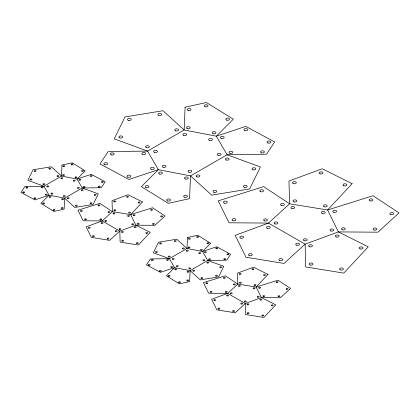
<?xml version="1.0" encoding="UTF-8"?>
<svg xmlns="http://www.w3.org/2000/svg" width="420" height="420" viewBox="0 0 420 420"><rect width="100%" height="100%" fill="white"/><g stroke="black" fill="none" stroke-linecap="round" stroke-linejoin="round"><path stroke-width="0.63" d="M61.997 165.071L61.53 176.053L43.916 186.223L24.89 186.496L21 192.412L34.913 199.904L49.087 195.184L64.612 198.172L74.802 207.448L93.114 204.456L98.291 193.888L82.226 188.003L77.054 179.041L61.53 176.053L51.335 166.777L33.028 169.769L27.846 180.338L43.916 186.223L49.087 195.184L40.913 203.369L53.891 211.402L64.139 209.155L64.612 198.172L82.226 188.003L101.246 187.73L105.142 181.813L91.224 174.321L77.054 179.041L85.223 170.856L72.245 162.823L61.997 165.071M185.11 107.189L184.139 129.98L147.583 151.084L108.108 151.646L100.028 163.921L128.903 179.471L158.319 169.68L190.528 175.875L211.68 195.127L249.674 188.921L260.421 166.987L227.084 154.77L216.347 136.174L184.139 129.98L162.981 110.728L124.987 116.933L114.24 138.868L147.583 151.084L158.319 169.68L141.356 186.659L168.289 203.333L189.556 198.665L190.528 175.875L227.084 154.77L266.558 154.208L274.633 141.934L245.758 126.383L216.347 136.174L233.31 119.196L206.378 102.522L185.11 107.189M187.483 237.515L187.01 248.498L169.397 258.673L150.376 258.941L146.48 264.857L160.398 272.349L174.568 267.629L190.092 270.617L200.287 279.893L218.594 276.906L223.776 266.333L207.706 260.447L202.535 251.486L187.01 248.498L176.82 239.227L158.508 242.214L153.332 252.788L169.397 258.673L174.568 267.629L166.394 275.814L179.372 283.846L189.625 281.6L190.092 270.617L207.706 260.447L226.732 260.18L230.622 254.263L216.704 246.766L202.535 251.486L210.709 243.306L197.731 235.268L187.483 237.515M142.48 201.941L130.667 214.604L112.35 211.633L99.845 203.353L77.947 210.215L83.155 220.784L102.181 220.92L119.826 231.073L135.875 225.172L154.901 225.309L165.071 216.027L152.565 207.748L130.667 214.604L135.875 225.172L150.255 232.365L138.442 245.028L120.125 242.056L119.826 231.073L109.657 240.356L91.34 237.384L86.132 226.821L102.181 220.92L112.35 211.633L112.051 200.65L128.1 194.749L142.48 201.941M352.123 183.703L327.611 209.979L289.601 203.81L263.644 186.632L218.206 200.865L229.016 222.794L268.495 223.078L305.114 244.151L338.415 231.903L377.9 232.192L399 212.924L373.049 195.741L327.611 209.979L338.415 231.903L368.256 246.834L343.744 273.11L305.734 266.942L305.114 244.151L284.009 263.419L245.999 257.25L235.19 235.321L268.495 223.078L289.601 203.81L288.976 181.015L322.282 168.772L352.123 183.703M267.965 274.391L256.153 287.054L237.835 284.078L225.325 275.798L203.432 282.66L208.64 293.228L227.666 293.365L245.311 303.518L261.361 297.617L280.387 297.754L290.551 288.472L278.045 280.193L256.153 287.054L261.361 297.617L275.741 304.815L263.928 317.478L245.606 314.501L245.311 303.518L235.142 312.806L216.825 309.829L211.617 299.266L227.666 293.365L237.835 284.078L237.536 273.094L253.585 267.194L267.965 274.391M111.258 154.896A1.895 1.092 0 0 0 114.098 153.946A1.895 1.092 0 0 0 111.258 153.001A1.895 1.092 0 0 0 111.258 154.896M104.795 164.719A1.895 1.092 0 0 0 107.636 163.769A1.895 1.092 0 0 0 104.795 162.823A1.895 1.092 0 0 0 104.795 164.719M127.743 177.098A1.895 1.092 0 0 0 130.73 176.316A1.895 1.092 0 0 0 128.058 175.214A1.895 1.092 0 0 0 127.743 177.098M151.426 169.323A1.895 1.092 0 0 0 154.266 168.373A1.895 1.092 0 0 0 151.426 167.428A1.895 1.092 0 0 0 151.426 169.323M142.679 154.387A1.895 1.092 0 0 0 145.666 153.605A1.895 1.092 0 0 0 142.994 152.502A1.895 1.092 0 0 0 142.679 154.387M226.711 120.104A1.895 1.092 0 0 0 229.551 119.159A1.895 1.092 0 0 0 226.711 118.209A1.895 1.092 0 0 0 226.711 120.104M205.165 106.769A1.895 1.092 0 0 0 208.01 105.824A1.895 1.092 0 0 0 205.165 104.874A1.895 1.092 0 0 0 205.165 106.769M188.15 110.502A1.895 1.092 0 0 0 190.995 109.552A1.895 1.092 0 0 0 188.15 108.607A1.895 1.092 0 0 0 188.15 110.502M187.373 128.73A1.895 1.092 0 0 0 190.218 127.785A1.895 1.092 0 0 0 187.373 126.835A1.895 1.092 0 0 0 187.373 128.73M213.14 133.691A1.895 1.092 0 0 0 215.985 132.741A1.895 1.092 0 0 0 213.14 131.796A1.895 1.092 0 0 0 213.14 133.691M213.822 192.26A1.895 1.092 0 0 0 216.809 191.473A1.895 1.092 0 0 0 214.137 190.37A1.895 1.092 0 0 0 213.822 192.26M244.367 187.352A1.895 1.092 0 0 0 247.212 186.407A1.895 1.092 0 0 0 244.367 185.456A1.895 1.092 0 0 0 244.367 187.352M252.966 169.801A1.895 1.092 0 0 0 255.811 168.856A1.895 1.092 0 0 0 252.966 167.905A1.895 1.092 0 0 0 252.966 169.801M226.144 159.978A1.895 1.092 0 0 0 229.126 159.191A1.895 1.092 0 0 0 226.453 158.088A1.895 1.092 0 0 0 226.144 159.978M196.896 176.862A1.895 1.092 0 0 0 199.883 176.075A1.895 1.092 0 0 0 197.211 174.972A1.895 1.092 0 0 0 196.896 176.862M261.513 152.854A1.895 1.092 0 0 0 264.353 151.909A1.895 1.092 0 0 0 261.513 150.959A1.895 1.092 0 0 0 261.513 152.854M267.976 143.031A1.895 1.092 0 0 0 270.816 142.086A1.895 1.092 0 0 0 267.976 141.136A1.895 1.092 0 0 0 267.976 143.031M244.876 130.594A1.895 1.092 0 0 0 247.716 129.644A1.895 1.092 0 0 0 244.876 128.698A1.895 1.092 0 0 0 244.876 130.594M221.345 138.427A1.895 1.092 0 0 0 224.185 137.482A1.895 1.092 0 0 0 221.345 136.531A1.895 1.092 0 0 0 221.345 138.427M229.934 153.305A1.895 1.092 0 0 0 232.775 152.355A1.895 1.092 0 0 0 229.934 151.41A1.895 1.092 0 0 0 229.934 153.305M146.06 187.646A1.895 1.092 0 0 0 148.901 186.695A1.895 1.092 0 0 0 146.06 185.75A1.895 1.092 0 0 0 146.06 187.646M167.601 200.981A1.895 1.092 0 0 0 170.447 200.03A1.895 1.092 0 0 0 167.601 199.085A1.895 1.092 0 0 0 167.601 200.981M184.616 197.248A1.895 1.092 0 0 0 187.462 196.303A1.895 1.092 0 0 0 184.616 195.353A1.895 1.092 0 0 0 184.616 197.248M185.393 179.02A1.895 1.092 0 0 0 188.239 178.07A1.895 1.092 0 0 0 185.393 177.125A1.895 1.092 0 0 0 185.393 179.02M159.626 174.059A1.895 1.092 0 0 0 162.472 173.114A1.895 1.092 0 0 0 159.626 172.163A1.895 1.092 0 0 0 159.626 174.059M163.17 167.276A1.895 1.092 0 0 0 166.016 166.331A1.895 1.092 0 0 0 163.17 165.38A1.895 1.092 0 0 0 163.17 167.276M188.942 172.237A1.895 1.092 0 0 0 191.783 171.286A1.895 1.092 0 0 0 188.942 170.341A1.895 1.092 0 0 0 188.942 172.237M218.033 155.295A1.895 1.092 0 0 0 221.02 154.508A1.895 1.092 0 0 0 218.347 153.405A1.895 1.092 0 0 0 218.033 155.295M209.444 140.416A1.895 1.092 0 0 0 212.431 139.629A1.895 1.092 0 0 0 209.759 138.532A1.895 1.092 0 0 0 209.444 140.416M183.829 135.513A1.895 1.092 0 0 0 186.669 134.568A1.895 1.092 0 0 0 183.829 133.618A1.895 1.092 0 0 0 183.829 135.513M154.429 152.345A1.895 1.092 0 0 0 157.416 151.557A1.895 1.092 0 0 0 154.744 150.454A1.895 1.092 0 0 0 154.429 152.345M146.323 147.661A1.895 1.092 0 0 0 149.31 146.874A1.895 1.092 0 0 0 146.638 145.772A1.895 1.092 0 0 0 146.323 147.661M175.718 130.835A1.895 1.092 0 0 0 178.563 129.885A1.895 1.092 0 0 0 175.718 128.94A1.895 1.092 0 0 0 175.718 130.835M158.797 115.432A1.895 1.092 0 0 0 161.637 114.487A1.895 1.092 0 0 0 158.797 113.537A1.895 1.092 0 0 0 158.797 115.432M128.247 120.341A1.895 1.092 0 0 0 131.234 119.553A1.895 1.092 0 0 0 128.562 118.456A1.895 1.092 0 0 0 128.247 120.341M119.648 137.891A1.895 1.092 0 0 0 122.635 137.104A1.895 1.092 0 0 0 119.963 136.001A1.895 1.092 0 0 0 119.648 137.891M336.236 236.99A1.895 1.092 0 0 0 339.082 236.04A1.895 1.092 0 0 0 336.236 235.095A1.895 1.092 0 0 0 336.236 236.99M309.593 246.787A1.895 1.092 0 0 0 312.433 245.837A1.895 1.092 0 0 0 309.593 244.892A1.895 1.092 0 0 0 309.593 246.787M310.091 265.02A1.895 1.092 0 0 0 312.931 264.07A1.895 1.092 0 0 0 310.091 263.125A1.895 1.092 0 0 0 310.091 265.02M340.499 269.955A1.895 1.092 0 0 0 343.34 269.01A1.895 1.092 0 0 0 340.499 268.06A1.895 1.092 0 0 0 340.499 269.955M360.108 248.934A1.895 1.092 0 0 0 362.954 247.984A1.895 1.092 0 0 0 360.108 247.039A1.895 1.092 0 0 0 360.108 248.934M374.01 230.008A1.895 1.092 0 0 0 376.856 229.063A1.895 1.092 0 0 0 374.01 228.113A1.895 1.092 0 0 0 374.01 230.008M390.889 214.594A1.895 1.092 0 0 0 393.734 213.649A1.895 1.092 0 0 0 390.889 212.698A1.895 1.092 0 0 0 390.889 214.594M370.13 200.849A1.895 1.092 0 0 0 372.971 199.904A1.895 1.092 0 0 0 370.13 198.954A1.895 1.092 0 0 0 370.13 200.849M333.779 212.242A1.895 1.092 0 0 0 336.62 211.291A1.895 1.092 0 0 0 333.779 210.347A1.895 1.092 0 0 0 333.779 212.242M342.426 229.782A1.895 1.092 0 0 0 345.266 228.832A1.895 1.092 0 0 0 342.426 227.887A1.895 1.092 0 0 0 342.426 229.782M240.76 238.135A1.895 1.092 0 0 0 243.6 237.184A1.895 1.092 0 0 0 240.76 236.24A1.895 1.092 0 0 0 240.76 238.135M249.249 255.617A1.895 1.092 0 0 0 252.236 254.83A1.895 1.092 0 0 0 249.564 253.733A1.895 1.092 0 0 0 249.249 255.617M279.815 260.61A1.895 1.092 0 0 0 282.655 259.665A1.895 1.092 0 0 0 279.815 258.715A1.895 1.092 0 0 0 279.815 260.61M296.541 245.138A1.895 1.092 0 0 0 299.528 244.351A1.895 1.092 0 0 0 296.856 243.254A1.895 1.092 0 0 0 296.541 245.138M267.251 228.281A1.895 1.092 0 0 0 270.239 227.498A1.895 1.092 0 0 0 267.566 226.396A1.895 1.092 0 0 0 267.251 228.281M322.308 213.449A1.895 1.092 0 0 0 325.154 212.499A1.895 1.092 0 0 0 322.308 211.554A1.895 1.092 0 0 0 322.308 213.449M291.9 208.514A1.895 1.092 0 0 0 294.745 207.564A1.895 1.092 0 0 0 291.9 206.619A1.895 1.092 0 0 0 291.9 208.514M274.869 223.871A1.895 1.092 0 0 0 277.851 223.083A1.895 1.092 0 0 0 275.179 221.986A1.895 1.092 0 0 0 274.869 223.871M304.159 240.728A1.895 1.092 0 0 0 307.146 239.941A1.895 1.092 0 0 0 304.474 238.844A1.895 1.092 0 0 0 304.159 240.728M330.955 230.99A1.895 1.092 0 0 0 333.8 230.039A1.895 1.092 0 0 0 330.955 229.094A1.895 1.092 0 0 0 330.955 230.99M260.726 191.741A1.895 1.092 0 0 0 263.571 190.79A1.895 1.092 0 0 0 260.726 189.845A1.895 1.092 0 0 0 260.726 191.741M224.375 203.128A1.895 1.092 0 0 0 227.22 202.183A1.895 1.092 0 0 0 224.375 201.233A1.895 1.092 0 0 0 224.375 203.128M233.021 220.668A1.895 1.092 0 0 0 235.867 219.723A1.895 1.092 0 0 0 233.021 218.773A1.895 1.092 0 0 0 233.021 220.668M264.611 220.899A1.895 1.092 0 0 0 267.451 219.949A1.895 1.092 0 0 0 264.611 219.004A1.895 1.092 0 0 0 264.611 220.899M281.489 205.485A1.895 1.092 0 0 0 284.335 204.535A1.895 1.092 0 0 0 281.489 203.59A1.895 1.092 0 0 0 281.489 205.485M343.822 185.745A1.895 1.092 0 0 0 346.81 184.958A1.895 1.092 0 0 0 344.137 183.855A1.895 1.092 0 0 0 343.822 185.745M320.103 173.859A1.895 1.092 0 0 0 322.943 172.909A1.895 1.092 0 0 0 320.103 171.964A1.895 1.092 0 0 0 320.103 173.859M293.307 183.598A1.895 1.092 0 0 0 296.294 182.81A1.895 1.092 0 0 0 293.622 181.708A1.895 1.092 0 0 0 293.307 183.598M293.953 201.889A1.895 1.092 0 0 0 296.798 200.939A1.895 1.092 0 0 0 293.953 199.994A1.895 1.092 0 0 0 293.953 201.889M324.209 206.766A1.895 1.092 0 0 0 327.196 205.978A1.895 1.092 0 0 0 324.524 204.881A1.895 1.092 0 0 0 324.209 206.766M26.334 188.034A0.913 0.525 0 0 0 27.778 187.656A0.913 0.525 0 0 0 26.486 187.126A0.913 0.525 0 0 0 26.334 188.034M23.221 192.77A0.913 0.525 0 0 0 24.659 192.392A0.913 0.525 0 0 0 23.373 191.861A0.913 0.525 0 0 0 23.221 192.77M34.356 198.76A0.913 0.525 0 0 0 35.795 198.382A0.913 0.525 0 0 0 34.503 197.852A0.913 0.525 0 0 0 34.356 198.76M45.691 194.985A0.913 0.525 0 0 0 47.135 194.607A0.913 0.525 0 0 0 45.843 194.077A0.913 0.525 0 0 0 45.691 194.985M41.554 187.819A0.913 0.525 0 0 0 42.992 187.441A0.913 0.525 0 0 0 41.706 186.91A0.913 0.525 0 0 0 41.554 187.819M81.974 171.271A0.913 0.525 0 0 0 83.412 170.893A0.913 0.525 0 0 0 82.126 170.363A0.913 0.525 0 0 0 81.974 171.271M71.589 164.845A0.913 0.525 0 0 0 73.028 164.462A0.913 0.525 0 0 0 71.741 163.931A0.913 0.525 0 0 0 71.589 164.845M63.389 166.64A0.913 0.525 0 0 0 64.832 166.262A0.913 0.525 0 0 0 63.541 165.732A0.913 0.525 0 0 0 63.389 166.64M63.016 175.429A0.913 0.525 0 0 0 64.454 175.046A0.913 0.525 0 0 0 63.168 174.515A0.913 0.525 0 0 0 63.016 175.429M75.432 177.817A0.913 0.525 0 0 0 76.87 177.44A0.913 0.525 0 0 0 75.584 176.909A0.913 0.525 0 0 0 75.432 177.817M75.91 206.094A0.913 0.525 0 0 0 77.28 205.637A0.913 0.525 0 0 0 75.91 205.18A0.913 0.525 0 0 0 75.91 206.094M90.484 203.674A0.913 0.525 0 0 0 91.922 203.296A0.913 0.525 0 0 0 90.636 202.766A0.913 0.525 0 0 0 90.484 203.674M94.626 195.216A0.913 0.525 0 0 0 96.064 194.838A0.913 0.525 0 0 0 94.778 194.308A0.913 0.525 0 0 0 94.626 195.216M81.774 190.512A0.913 0.525 0 0 0 83.213 190.129A0.913 0.525 0 0 0 81.921 189.599A0.913 0.525 0 0 0 81.774 190.512M67.751 198.676A0.913 0.525 0 0 0 69.121 198.219A0.913 0.525 0 0 0 67.751 197.762A0.913 0.525 0 0 0 67.751 198.676M98.742 187.052A0.913 0.525 0 0 0 100.18 186.674A0.913 0.525 0 0 0 98.894 186.144A0.913 0.525 0 0 0 98.742 187.052M101.855 182.317A0.913 0.525 0 0 0 103.299 181.939A0.913 0.525 0 0 0 102.008 181.409A0.913 0.525 0 0 0 101.855 182.317M90.725 176.321A0.913 0.525 0 0 0 92.164 175.943A0.913 0.525 0 0 0 90.877 175.413A0.913 0.525 0 0 0 90.725 176.321M79.385 180.096A0.913 0.525 0 0 0 80.824 179.718A0.913 0.525 0 0 0 79.538 179.188A0.913 0.525 0 0 0 79.385 180.096M83.528 187.268A0.913 0.525 0 0 0 84.966 186.89A0.913 0.525 0 0 0 83.68 186.359A0.913 0.525 0 0 0 83.528 187.268M43.108 203.816A0.913 0.525 0 0 0 44.546 203.438A0.913 0.525 0 0 0 43.26 202.907A0.913 0.525 0 0 0 43.108 203.816M53.487 210.242A0.913 0.525 0 0 0 54.931 209.864A0.913 0.525 0 0 0 53.639 209.333A0.913 0.525 0 0 0 53.487 210.242M61.688 208.446A0.913 0.525 0 0 0 63.126 208.068A0.913 0.525 0 0 0 61.84 207.538A0.913 0.525 0 0 0 61.688 208.446M62.066 199.658A0.913 0.525 0 0 0 63.504 199.28A0.913 0.525 0 0 0 62.213 198.749A0.913 0.525 0 0 0 62.066 199.658M49.644 197.269A0.913 0.525 0 0 0 51.088 196.891A0.913 0.525 0 0 0 49.796 196.361A0.913 0.525 0 0 0 49.644 197.269M51.355 193.998A0.913 0.525 0 0 0 52.794 193.62A0.913 0.525 0 0 0 51.508 193.09A0.913 0.525 0 0 0 51.355 193.998M63.772 196.392A0.913 0.525 0 0 0 65.21 196.014A0.913 0.525 0 0 0 63.924 195.478A0.913 0.525 0 0 0 63.772 196.392M77.863 188.255A0.913 0.525 0 0 0 79.301 187.877A0.913 0.525 0 0 0 78.015 187.346A0.913 0.525 0 0 0 77.863 188.255M73.726 181.083A0.913 0.525 0 0 0 75.164 180.705A0.913 0.525 0 0 0 73.878 180.175A0.913 0.525 0 0 0 73.726 181.083M61.309 178.694A0.913 0.525 0 0 0 62.748 178.316A0.913 0.525 0 0 0 61.462 177.786A0.913 0.525 0 0 0 61.309 178.694M47.213 186.832A0.913 0.525 0 0 0 48.657 186.454A0.913 0.525 0 0 0 47.366 185.923A0.913 0.525 0 0 0 47.213 186.832M43.381 184.601A0.913 0.525 0 0 0 44.751 184.144A0.913 0.525 0 0 0 43.381 183.687A0.913 0.525 0 0 0 43.381 184.601M57.398 176.437A0.913 0.525 0 0 0 58.842 176.059A0.913 0.525 0 0 0 57.551 175.529A0.913 0.525 0 0 0 57.398 176.437M49.245 169.019A0.913 0.525 0 0 0 50.684 168.641A0.913 0.525 0 0 0 49.397 168.11A0.913 0.525 0 0 0 49.245 169.019M34.598 171.412A0.913 0.525 0 0 0 36.036 171.029A0.913 0.525 0 0 0 34.75 170.499A0.913 0.525 0 0 0 34.598 171.412M30.455 179.865A0.913 0.525 0 0 0 31.894 179.487A0.913 0.525 0 0 0 30.607 178.957A0.913 0.525 0 0 0 30.455 179.865M134.752 227.593A0.913 0.525 0 0 0 136.19 227.215A0.913 0.525 0 0 0 134.904 226.684A0.913 0.525 0 0 0 134.752 227.593M121.916 232.318A0.913 0.525 0 0 0 123.354 231.934A0.913 0.525 0 0 0 122.062 231.404A0.913 0.525 0 0 0 121.916 232.318M122.152 241.101A0.913 0.525 0 0 0 123.59 240.723A0.913 0.525 0 0 0 122.304 240.193A0.913 0.525 0 0 0 122.152 241.101M136.804 243.479A0.913 0.525 0 0 0 138.248 243.101A0.913 0.525 0 0 0 136.957 242.571A0.913 0.525 0 0 0 136.804 243.479M146.255 233.352A0.913 0.525 0 0 0 147.698 232.974A0.913 0.525 0 0 0 146.407 232.439A0.913 0.525 0 0 0 146.255 233.352M152.953 224.233A0.913 0.525 0 0 0 154.397 223.855A0.913 0.525 0 0 0 153.106 223.325A0.913 0.525 0 0 0 152.953 224.233M161.091 216.804A0.913 0.525 0 0 0 162.529 216.426A0.913 0.525 0 0 0 161.243 215.896A0.913 0.525 0 0 0 161.091 216.804M151.084 210.178A0.913 0.525 0 0 0 152.523 209.8A0.913 0.525 0 0 0 151.237 209.27A0.913 0.525 0 0 0 151.084 210.178M133.644 215.696A0.913 0.525 0 0 0 135.014 215.24A0.913 0.525 0 0 0 133.644 214.783A0.913 0.525 0 0 0 133.644 215.696M137.734 224.123A0.913 0.525 0 0 0 139.172 223.745A0.913 0.525 0 0 0 137.886 223.214A0.913 0.525 0 0 0 137.734 224.123M88.741 228.149A0.913 0.525 0 0 0 90.179 227.766A0.913 0.525 0 0 0 88.893 227.236A0.913 0.525 0 0 0 88.741 228.149M92.909 236.602A0.913 0.525 0 0 0 94.348 236.219A0.913 0.525 0 0 0 93.061 235.688A0.913 0.525 0 0 0 92.909 236.602M107.562 238.98A0.913 0.525 0 0 0 109.001 238.597A0.913 0.525 0 0 0 107.714 238.066A0.913 0.525 0 0 0 107.562 238.98M115.7 231.551A0.913 0.525 0 0 0 117.138 231.173A0.913 0.525 0 0 0 115.847 230.643A0.913 0.525 0 0 0 115.7 231.551M101.582 223.424A0.913 0.525 0 0 0 103.021 223.046A0.913 0.525 0 0 0 101.735 222.516A0.913 0.525 0 0 0 101.582 223.424M128.042 216.253A0.913 0.525 0 0 0 129.481 215.87A0.913 0.525 0 0 0 128.195 215.339A0.913 0.525 0 0 0 128.042 216.253M113.389 213.875A0.913 0.525 0 0 0 114.828 213.491A0.913 0.525 0 0 0 113.537 212.961A0.913 0.525 0 0 0 113.389 213.875M105.252 221.298A0.913 0.525 0 0 0 106.691 220.92A0.913 0.525 0 0 0 105.404 220.39A0.913 0.525 0 0 0 105.252 221.298M119.369 229.425A0.913 0.525 0 0 0 120.808 229.047A0.913 0.525 0 0 0 119.522 228.517A0.913 0.525 0 0 0 119.369 229.425M132.206 224.705A0.913 0.525 0 0 0 133.649 224.322A0.913 0.525 0 0 0 132.358 223.792A0.913 0.525 0 0 0 132.206 224.705M98.364 205.79A0.913 0.525 0 0 0 99.802 205.412A0.913 0.525 0 0 0 98.516 204.881A0.913 0.525 0 0 0 98.364 205.79M80.85 211.276A0.913 0.525 0 0 0 82.289 210.898A0.913 0.525 0 0 0 81.002 210.368A0.913 0.525 0 0 0 80.85 211.276M85.013 219.728A0.913 0.525 0 0 0 86.452 219.35A0.913 0.525 0 0 0 85.166 218.82A0.913 0.525 0 0 0 85.013 219.728M100.233 219.839A0.913 0.525 0 0 0 101.677 219.46A0.913 0.525 0 0 0 100.385 218.93A0.913 0.525 0 0 0 100.233 219.839M108.37 212.41A0.913 0.525 0 0 0 109.809 212.032A0.913 0.525 0 0 0 108.523 211.502A0.913 0.525 0 0 0 108.37 212.41M138.479 202.928A0.913 0.525 0 0 0 139.923 202.55A0.913 0.525 0 0 0 138.632 202.02A0.913 0.525 0 0 0 138.479 202.928M127.05 197.201A0.913 0.525 0 0 0 128.42 196.744A0.913 0.525 0 0 0 127.05 196.287A0.913 0.525 0 0 0 127.05 197.201M114.14 201.894A0.913 0.525 0 0 0 115.579 201.511A0.913 0.525 0 0 0 114.287 200.981A0.913 0.525 0 0 0 114.14 201.894M114.377 210.677A0.913 0.525 0 0 0 115.815 210.299A0.913 0.525 0 0 0 114.529 209.769A0.913 0.525 0 0 0 114.377 210.677M129.029 213.055A0.913 0.525 0 0 0 130.473 212.678A0.913 0.525 0 0 0 129.181 212.147A0.913 0.525 0 0 0 129.029 213.055M151.82 260.479A0.913 0.525 0 0 0 153.258 260.101A0.913 0.525 0 0 0 151.972 259.571A0.913 0.525 0 0 0 151.82 260.479M148.701 265.214A0.913 0.525 0 0 0 150.145 264.836A0.913 0.525 0 0 0 148.853 264.306A0.913 0.525 0 0 0 148.701 265.214M159.836 271.21A0.913 0.525 0 0 0 161.275 270.832A0.913 0.525 0 0 0 159.989 270.302A0.913 0.525 0 0 0 159.836 271.21M171.176 267.435A0.913 0.525 0 0 0 172.615 267.052A0.913 0.525 0 0 0 171.323 266.522A0.913 0.525 0 0 0 171.176 267.435M167.034 260.264A0.913 0.525 0 0 0 168.472 259.885A0.913 0.525 0 0 0 167.186 259.355A0.913 0.525 0 0 0 167.034 260.264M207.454 243.716A0.913 0.525 0 0 0 208.892 243.338A0.913 0.525 0 0 0 207.606 242.807A0.913 0.525 0 0 0 207.454 243.716M197.069 237.29A0.913 0.525 0 0 0 198.513 236.912A0.913 0.525 0 0 0 197.222 236.381A0.913 0.525 0 0 0 197.069 237.29M188.874 239.085A0.913 0.525 0 0 0 190.312 238.707A0.913 0.525 0 0 0 189.026 238.177A0.913 0.525 0 0 0 188.874 239.085M188.496 247.874A0.913 0.525 0 0 0 189.94 247.496A0.913 0.525 0 0 0 188.648 246.965A0.913 0.525 0 0 0 188.496 247.874M200.991 250.289A0.913 0.525 0 0 0 202.361 249.832A0.913 0.525 0 0 0 200.991 249.375A0.913 0.525 0 0 0 200.991 250.289M201.39 278.539A0.913 0.525 0 0 0 202.76 278.082A0.913 0.525 0 0 0 201.39 277.625A0.913 0.525 0 0 0 201.39 278.539M215.964 276.119A0.913 0.525 0 0 0 217.403 275.741A0.913 0.525 0 0 0 216.116 275.21A0.913 0.525 0 0 0 215.964 276.119M220.106 267.666A0.913 0.525 0 0 0 221.545 267.288A0.913 0.525 0 0 0 220.259 266.758A0.913 0.525 0 0 0 220.106 267.666M207.254 262.957A0.913 0.525 0 0 0 208.693 262.579A0.913 0.525 0 0 0 207.407 262.048A0.913 0.525 0 0 0 207.254 262.957M193.237 271.12A0.913 0.525 0 0 0 194.607 270.664A0.913 0.525 0 0 0 193.237 270.207A0.913 0.525 0 0 0 193.237 271.12M224.228 259.497A0.913 0.525 0 0 0 225.666 259.119A0.913 0.525 0 0 0 224.375 258.589A0.913 0.525 0 0 0 224.228 259.497M227.341 254.762A0.913 0.525 0 0 0 228.779 254.384A0.913 0.525 0 0 0 227.493 253.853A0.913 0.525 0 0 0 227.341 254.762M216.206 248.771A0.913 0.525 0 0 0 217.644 248.393A0.913 0.525 0 0 0 216.358 247.858A0.913 0.525 0 0 0 216.206 248.771M204.944 252.572A0.913 0.525 0 0 0 206.315 252.116A0.913 0.525 0 0 0 204.944 251.659A0.913 0.525 0 0 0 204.944 252.572M209.008 259.712A0.913 0.525 0 0 0 210.446 259.334A0.913 0.525 0 0 0 209.16 258.804A0.913 0.525 0 0 0 209.008 259.712M168.588 276.26A0.913 0.525 0 0 0 170.027 275.882A0.913 0.525 0 0 0 168.74 275.352A0.913 0.525 0 0 0 168.588 276.26M178.972 282.686A0.913 0.525 0 0 0 180.411 282.308A0.913 0.525 0 0 0 179.125 281.778A0.913 0.525 0 0 0 178.972 282.686M187.168 280.891A0.913 0.525 0 0 0 188.612 280.513A0.913 0.525 0 0 0 187.32 279.983A0.913 0.525 0 0 0 187.168 280.891M187.546 272.108A0.913 0.525 0 0 0 188.984 271.724A0.913 0.525 0 0 0 187.698 271.194A0.913 0.525 0 0 0 187.546 272.108M175.13 269.714A0.913 0.525 0 0 0 176.568 269.336A0.913 0.525 0 0 0 175.282 268.805A0.913 0.525 0 0 0 175.13 269.714M176.836 266.448A0.913 0.525 0 0 0 178.274 266.07A0.913 0.525 0 0 0 176.988 265.54A0.913 0.525 0 0 0 176.836 266.448M189.326 268.863A0.913 0.525 0 0 0 190.696 268.406A0.913 0.525 0 0 0 189.326 267.95A0.913 0.525 0 0 0 189.326 268.863M203.348 260.699A0.913 0.525 0 0 0 204.787 260.321A0.913 0.525 0 0 0 203.495 259.791A0.913 0.525 0 0 0 203.348 260.699M199.206 253.533A0.913 0.525 0 0 0 200.645 253.15A0.913 0.525 0 0 0 199.358 252.62A0.913 0.525 0 0 0 199.206 253.533M186.79 251.139A0.913 0.525 0 0 0 188.228 250.761A0.913 0.525 0 0 0 186.942 250.231A0.913 0.525 0 0 0 186.79 251.139M172.772 259.303A0.913 0.525 0 0 0 174.143 258.846A0.913 0.525 0 0 0 172.772 258.389A0.913 0.525 0 0 0 172.772 259.303M168.861 257.05A0.913 0.525 0 0 0 170.231 256.594A0.913 0.525 0 0 0 168.861 256.137A0.913 0.525 0 0 0 168.861 257.05M182.884 248.887A0.913 0.525 0 0 0 184.322 248.509A0.913 0.525 0 0 0 183.031 247.978A0.913 0.525 0 0 0 182.884 248.887M174.725 241.463A0.913 0.525 0 0 0 176.164 241.085A0.913 0.525 0 0 0 174.878 240.555A0.913 0.525 0 0 0 174.725 241.463M160.078 243.857A0.913 0.525 0 0 0 161.516 243.479A0.913 0.525 0 0 0 160.23 242.949A0.913 0.525 0 0 0 160.078 243.857M156.009 252.341A0.913 0.525 0 0 0 157.379 251.885A0.913 0.525 0 0 0 156.009 251.428A0.913 0.525 0 0 0 156.009 252.341M260.232 300.043A0.913 0.525 0 0 0 261.676 299.665A0.913 0.525 0 0 0 260.384 299.135A0.913 0.525 0 0 0 260.232 300.043M247.469 304.789A0.913 0.525 0 0 0 248.84 304.332A0.913 0.525 0 0 0 247.469 303.875A0.913 0.525 0 0 0 247.469 304.789M247.632 313.551A0.913 0.525 0 0 0 249.076 313.168A0.913 0.525 0 0 0 247.784 312.637A0.913 0.525 0 0 0 247.632 313.551M262.29 315.929A0.913 0.525 0 0 0 263.728 315.546A0.913 0.525 0 0 0 262.437 315.016A0.913 0.525 0 0 0 262.29 315.929M271.74 305.797A0.913 0.525 0 0 0 273.179 305.419A0.913 0.525 0 0 0 271.892 304.889A0.913 0.525 0 0 0 271.74 305.797M278.439 296.678A0.913 0.525 0 0 0 279.877 296.3A0.913 0.525 0 0 0 278.591 295.769A0.913 0.525 0 0 0 278.439 296.678M286.571 289.249A0.913 0.525 0 0 0 288.01 288.871A0.913 0.525 0 0 0 286.724 288.341A0.913 0.525 0 0 0 286.571 289.249M276.638 282.655A0.913 0.525 0 0 0 278.008 282.198A0.913 0.525 0 0 0 276.638 281.741A0.913 0.525 0 0 0 276.638 282.655M259.051 288.115A0.913 0.525 0 0 0 260.489 287.737A0.913 0.525 0 0 0 259.203 287.207A0.913 0.525 0 0 0 259.051 288.115M263.214 296.567A0.913 0.525 0 0 0 264.658 296.189A0.913 0.525 0 0 0 263.366 295.659A0.913 0.525 0 0 0 263.214 296.567M214.226 300.594A0.913 0.525 0 0 0 215.665 300.216A0.913 0.525 0 0 0 214.373 299.686A0.913 0.525 0 0 0 214.226 300.594M218.39 309.046A0.913 0.525 0 0 0 219.828 308.669A0.913 0.525 0 0 0 218.542 308.138A0.913 0.525 0 0 0 218.39 309.046M233.042 311.425A0.913 0.525 0 0 0 234.486 311.047A0.913 0.525 0 0 0 233.195 310.517A0.913 0.525 0 0 0 233.042 311.425M241.18 303.996A0.913 0.525 0 0 0 242.618 303.618A0.913 0.525 0 0 0 241.332 303.088A0.913 0.525 0 0 0 241.18 303.996M227.062 295.874A0.913 0.525 0 0 0 228.501 295.496A0.913 0.525 0 0 0 227.215 294.966A0.913 0.525 0 0 0 227.062 295.874M253.523 288.697A0.913 0.525 0 0 0 254.961 288.32A0.913 0.525 0 0 0 253.675 287.789A0.913 0.525 0 0 0 253.523 288.697M238.87 286.319A0.913 0.525 0 0 0 240.308 285.941A0.913 0.525 0 0 0 239.022 285.411A0.913 0.525 0 0 0 238.87 286.319M230.732 293.748A0.913 0.525 0 0 0 232.176 293.37A0.913 0.525 0 0 0 230.885 292.84A0.913 0.525 0 0 0 230.732 293.748M244.85 301.87A0.913 0.525 0 0 0 246.288 301.492A0.913 0.525 0 0 0 245.002 300.962A0.913 0.525 0 0 0 244.85 301.87M257.691 297.15A0.913 0.525 0 0 0 259.13 296.772A0.913 0.525 0 0 0 257.843 296.242A0.913 0.525 0 0 0 257.691 297.15M223.844 278.234A0.913 0.525 0 0 0 225.288 277.856A0.913 0.525 0 0 0 223.997 277.326A0.913 0.525 0 0 0 223.844 278.234M206.33 283.726A0.913 0.525 0 0 0 207.769 283.348A0.913 0.525 0 0 0 206.483 282.812A0.913 0.525 0 0 0 206.33 283.726M210.499 292.178A0.913 0.525 0 0 0 211.937 291.8A0.913 0.525 0 0 0 210.646 291.27A0.913 0.525 0 0 0 210.499 292.178M225.719 292.288A0.913 0.525 0 0 0 227.157 291.905A0.913 0.525 0 0 0 225.871 291.375A0.913 0.525 0 0 0 225.719 292.288M233.851 284.86A0.913 0.525 0 0 0 235.289 284.482A0.913 0.525 0 0 0 234.003 283.952A0.913 0.525 0 0 0 233.851 284.86M263.965 275.373A0.913 0.525 0 0 0 265.403 274.995A0.913 0.525 0 0 0 264.117 274.465A0.913 0.525 0 0 0 263.965 275.373M252.536 269.645A0.913 0.525 0 0 0 253.901 269.189A0.913 0.525 0 0 0 252.536 268.732A0.913 0.525 0 0 0 252.536 269.645M239.621 274.339A0.913 0.525 0 0 0 241.059 273.961A0.913 0.525 0 0 0 239.773 273.431A0.913 0.525 0 0 0 239.621 274.339M239.857 283.127A0.913 0.525 0 0 0 241.3 282.749A0.913 0.525 0 0 0 240.009 282.214A0.913 0.525 0 0 0 239.857 283.127M254.515 285.506A0.913 0.525 0 0 0 255.953 285.127A0.913 0.525 0 0 0 254.662 284.597A0.913 0.525 0 0 0 254.515 285.506"/></g></svg>
